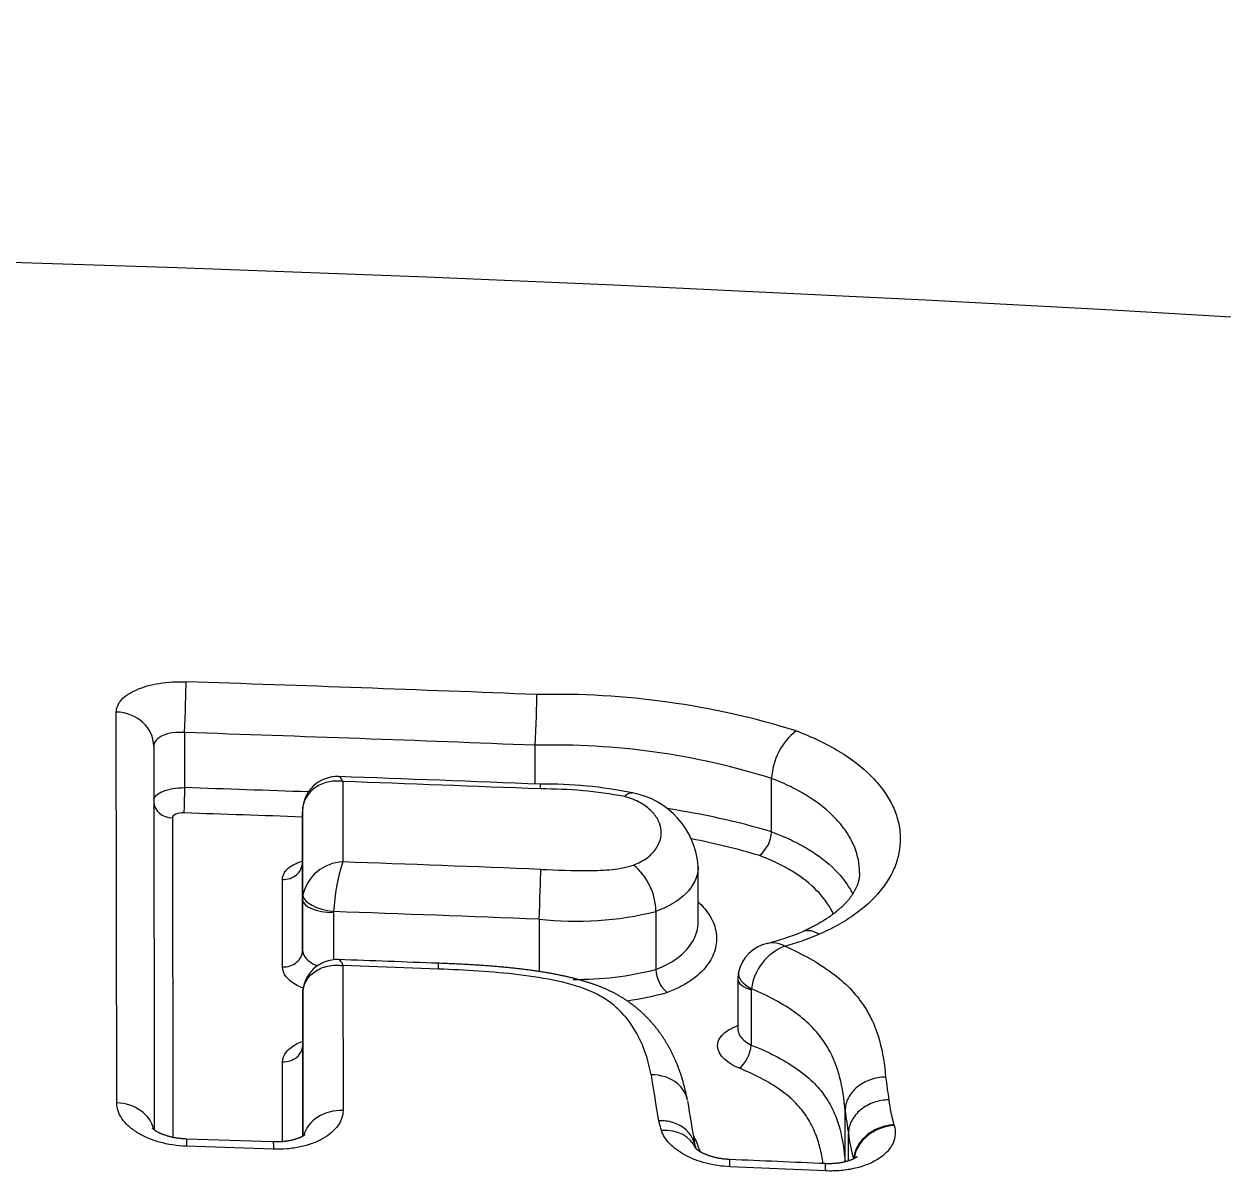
# Model space of a CAD drawing. Header units: millimetres. Extents: x 976 to 9349, y -714 to 2211.
# Drawn here: x 2938.3513 to 2938.661, y 1375.2469 to 1375.5431 of the extents above; entities that cross this region are included whole.
import ezdxf

# ---------------------------------------------------------------- set-up
doc = ezdxf.new("R2010")
doc.units = ezdxf.units.MM
doc.layers.add('Wbudowane', color=175, linetype='Continuous')

# ---------------------------------------------------------------- blocks, each defined once
blk = doc.blocks.new('Z$W@#21058')
for p, q in [((20.32797267830637, 143.2138596959157), (20.32787420147139, 143.3147829517504)), ((20.34551662771025, 143.3094897540016), (20.34551662771025, 143.2952571461117)), ((20.33752099384571, 143.3059490263979), (20.3376254401561, 143.2069429264309)), ((20.43604667761002, 143.296211598293), (20.43604667761002, 143.3061966305477)), ((20.49708814173619, 143.2976367643057), (20.49708814173619, 143.2976441176647)), ((20.49708814173619, 143.2838493875754), (20.49708814173619, 143.2976367643057)), ((20.38633993675751, 143.296843479274), (20.38636042704536, 143.2760715335394)), ((20.37594285284854, 143.2890428794426), (20.37594285284854, 143.2889970527131)), ((20.37596794922206, 143.2664128280956), (20.37594285284854, 143.2890428794426)), ((20.37594285284854, 143.2889970527133), (20.37594285284854, 143.2759414727195)), ((20.34233843141186, 143.2874236811608), (20.34242869759271, 143.2049661767794)), ((20.49708814173619, 143.2838493875754), (20.49708802057444, 143.2838455881454)), ((20.37594285284854, 143.2759414727195), (20.37596794922206, 143.2532825504341)), ((20.47810979630316, 143.2606193189724), (20.47810979630316, 143.2749014748026)), ((20.3707767506375, 143.2489610291486), (20.37075036954525, 143.2715585072924)), ((20.37596794922206, 143.2532825504341), (20.37596794922206, 143.2664128280956)), ((20.38398859307136, 143.2632654566544), (20.38397231297603, 143.2630337271935)), ((20.46722372353656, 143.2633170394267), (20.46722372353656, 143.2633137911748)), ((20.46722372353656, 143.2633137911748), (20.46722372353656, 143.2483181361933)), ((20.38397231297603, 143.2630337271935), (20.38397231297603, 143.2508007241008)), ((20.43704205675454, 143.2612878834575), (20.43704205675454, 143.2477796040612)), ((20.38638629230013, 143.2492995085317), (20.38642112696124, 143.2118994558859)), ((20.41103216019803, 143.2484045826186), (20.38638629230013, 143.2492995085317)), ((20.46722372353656, 143.2483161332032), (20.46722372353656, 143.2483181361933)), ((20.48837978966259, 143.2458216131356), (20.48837978966259, 143.2329052576204)), ((20.37599385804685, 143.2418714007961), (20.37599385452876, 143.2417285797105)), ((20.37599385452876, 143.2417285797105), (20.37599385452876, 143.2287005411636)), ((20.37602993063877, 143.2052675331181), (20.37599385804685, 143.2418714007961)), ((20.49187246197442, 143.2433512604314), (20.491846719482, 143.243035815789)), ((20.49184671948211, 143.243035815789), (20.49184671948211, 143.2287818105046)), ((20.37599385452876, 143.2287005411636), (20.37601689752722, 143.2052553365061)), ((20.37082442526849, 143.2038458388859), (20.37080364009302, 143.2244563158829)), ((20.51606369463707, 143.1986182253791), (20.51606369463707, 143.2118429086156)), ((20.52866648944041, 143.208198793156), (20.52872534789697, 143.2080008581513)), ((20.36838465853174, 143.203776493159), (20.3459644837726, 143.2045289351518)), ((20.51692505808177, 143.1988742181322), (20.51692505808177, 143.2059990002479)), ((20.36841718050124, 143.2019080122923), (20.34599573245487, 143.2026614902959)), ((20.51101100600516, 143.1962974082649), (20.48631307159599, 143.1973711827279))]:
    blk.add_line(p, q)
for centre, radius, start, end in [((20.08536064063617, 134.5706791972509), 9.232845054808097, 71.91995064755318, 91.3983255580021), ((19.93394678886625, 131.7121430589189), 11.72447500102673, 80.27926010929774, 90.36136939476135), ((19.87621004796171, 129.150774484362), 14.17959446173206, 87.7355161714365, 88.10184992992309), ((20.44128109270918, 143.1100198439003), 0.2093310352950308, 72.7403591457127, 91.31421746283998), ((20.51377340950307, 143.2968391157217), 0.01670467565027795, 128.4317457230822, 177.2378341579091), ((19.87626708555382, 129.1635118045085), 14.15375876862255, 87.73336709367867, 88.10008446821358), ((20.4408692095779, 143.1186596563855), 0.1875989698599788, 72.5618485733491, 91.47304204260634), ((20.38491562398906, 143.2891503880385), 0.008971020742096242, 87.29120214110314, 180.2343816267657), ((19.90541181387232, 129.7884340915198), 13.51819590362143, 87.7446007163155, 87.96544326586684), ((19.87612837159861, 129.122752447144), 14.18027555364279, 87.97384893031575, 88.10307778047424), ((19.87696231109544, 129.0296982255538), 14.27623547215023, 87.74998212880443, 87.9552463812211), ((20.43877582171041, 143.1848899720308), 0.1112775303300589, 78.40349275388559, 90.7050029465588), ((20.43787108825097, 143.1786269867864), 0.1163008413790708, 79.5052617896701, 90.2078763666512), ((20.45752705428941, 143.2735909228247), 0.02062255569225711, 3.652342533320949, 79.87113589087797), ((19.8760386586971, 129.1255922756936), 14.17090424162582, 87.97836799669894, 88.10219253751744), ((20.44079350685666, 143.0941539963433), 0.1978722501285367, 73.47104261771518, 81.50001911328421), ((20.44064623698625, 143.0990337212393), 0.1864639809994783, 73.3922543939033, 78.94470092907831), ((20.48860977449289, 143.2843293806243), 0.008492161162377814, 308.8865258274172, 356.7338873653915), ((20.3867221235198, 143.2651417533486), 0.01093576331840846, 91.89538316541062, 167.407919883597), ((20.4328882076037, 143.2608313648905), 0.04896015833434032, 161.8637978524669, 177.1503217181428), ((19.87632353068557, 128.925551666134), 14.3595807076823, 87.76041691260741, 87.96448724864047), ((20.4514210051039, 143.2630299076275), 0.01580532677712845, 1.040936738895686, 50.77297108758709), ((20.3836322771416, 143.2664114417312), 0.007664328044957577, 171.6395122092346, 179.9896360350124), ((19.87636375330965, 128.932293309663), 14.3399597508427, 87.75922027606937, 87.97134446414854), ((20.44655843053886, 143.3452169760978), 0.0844668808552615, 263.5310955600193, 284.1614799877975), ((20.47804466978459, 143.3241303865941), 0.07136217339980652, 284.5421347805535, 292.1997054051141), ((20.47885182307226, 143.3314472059594), 0.08008718142212025, 285.6793366526404, 292.3955905952756), ((20.49801165674961, 143.2455956634556), 0.009676624366955327, 102.1836780688992, 167.7416330189075), ((20.50559199641913, 143.2414630934529), 0.01384885554538131, 111.5922103020811, 172.16382874517), ((20.38487685394142, 143.241976514262), 0.008881065534201978, 87.3227050457666, 180.4316393961565), ((19.96712913061782, 131.3498586688656), 11.90832931155076, 87.86389409768469, 87.9876465886489), ((20.44696596442429, 143.3270524789898), 0.08130060855899815, 269.1826778289428, 284.4284654370293), ((20.47511209761592, 143.2484714098077), 0.007889902181969393, 181.1276779234911, 230.7934651409753), ((20.49777845617933, 143.245845622934), 0.00939762272801634, 168.9361994427437, 180.1464059784165), ((20.44717404439211, 143.3281807984779), 0.08883879719365205, 278.2144251173852, 284.9716475800255), ((21.66744732407182, 143.4108047427469), 1.216380956620053, 188.9716603221555, 189.53799745162), ((20.8458337171885, 143.2635389928064), 0.3221867435860029, 187.6760512668556, 188.7311093837569), ((21.60553559380173, 143.3938340235095), 1.1443194512673, 189.0224953002893, 189.5879451752855), ((20.56683424518303, 143.2191458085895), 0.03971103233202659, 186.5269313065533, 196.0021707890173), ((20.88219364062309, 143.2624736855694), 0.3696129843651595, 187.873309246603, 188.7889100546059), ((20.53085201816009, 143.2264340817521), 0.06527333159597856, 195.2652427470943, 197.5473806256594), ((20.5563233585147, 143.2106111224052), 0.03967172473882365, 186.6763836130329, 196.4196459421543), ((20.53207234231309, 143.2189512872706), 0.0570801708058282, 195.5774061027906, 197.2217101030313), ((19.98429936926897, 131.3813826309845), 11.82851703448233, 87.44803249139991, 87.56777183362726)]:
    blk.add_arc(centre, radius, start, end)
for centre, major_axis, ratio, start_param, end_param in [((20.34551117152932, 143.3137159359901), (-0.0003316076253825901, -0.009994500306809132), 0.01606273688768502, 1.134740483793644, 2.663730283410369), ((20.43604122142909, 143.310422812536), (0.0003955692232007757, 0.009992173186534892), 0.01904379345551207, 4.276445485982308, 5.806109341412894), ((20.32752099533428, 143.3059467205369), (-0.009999993196884577, -1.166457290757705e-05), 0.8841656890806366, 3.140534171761683, 4.676029671433525), ((20.34551935580072, 143.2931440551174), (-0.0001655426525214165, -0.00499725881161206), 0.01603839114392719, 4.276332298569566, 5.798525968417507), ((20.43701368675084, 143.2861659548507), (-0.0003929293260894474, -0.009992277345272083), 0.01892076582932741, 2.640681151383577, 3.141766572123118), ((20.34252099310152, 143.2918410390589), (0.004999996601662979, 5.829522597977722e-06), 0.8840516327409432, 3.196721646677632, 4.674837799282064), ((20.37094285359279, 143.275940319789), (0.004999996789895048, 5.665777702557054e-06), 0.8770024001834175, 4.672888869638832, 6.282156162693291), ((20.43703660057361, 143.2655140654458), (-0.0003910199299440864, -0.009992352246301905), 0.01883178131369421, 1.134844210370881, 2.617974227244197), ((20.38396794803128, 143.2664146727843), (0.007999999999998286, 0), 0.4226182617409305, 3.142138276062086, 4.712934598506235), ((20.38398422812656, 143.266646402245), (0.007921550598131294, -0.00111760284592366), 0.4191423042918431, 3.212536083349809, 4.772004466801954), ((20.37096794996631, 143.2532813975038), (-0.004999997074002508, -5.409245951160104e-06), 0.864695553926633, 1.53161165917294, 3.140608197796633), ((20.41062211945911, 143.2399200103839), (-0.0003714733044633823, -0.009993097997329503), 0.01792081381932638, 2.585633841268252, 3.141647295731379), ((20.49640903936773, 143.2461360378979), (0.0078555045455668, -0.001513620934878723), 0.5155110283597829, 3.141383748487921, 4.199187451268518), ((20.49637978966257, 143.2458216131356), (0.008000000000003837, 0), 0.4226182617415499, 3.141576706478752, 4.109974269046545), ((20.37099385527301, 143.2286993882331), (-0.004999997369083131, -5.129250835178638e-06), 0.8492182116835068, 1.531872931912806, 3.140656192561349), ((20.48901355061929, 143.227040687163), (0.001882181443723512, 0.00463221253969026), 0.4665181910696052, 3.77589984953917, 5.277976160651995), ((20.32762680699568, 143.2056463854349), (-0.00999999554586103, -9.438366521674493e-06), 0.8218120336977905, 3.313221272512084, 4.677019288164299), ((20.38603148752583, 143.2036885117839), (-0.009999995548527069, -9.435541936664293e-06), 0.8217063402327011, 4.67263984070941, 6.071389832901585), ((20.52822764052161, 143.1997815886048), (0.009549308146693247, 0.002968284676274636), 0.8050734133126796, 1.275002880752268, 2.80897759554475), ((20.46816434270426, 143.1985634155678), (-0.009503512661467733, -0.003111791621124293), 0.8007236848973732, 3.199222011160476, 4.409988218487978)]:
    blk.add_ellipse(centre, major_axis=major_axis, ratio=ratio, start_param=start_param, end_param=end_param)
for points, knots in [([(20.32787420147139, 143.3147829517504), (20.32787305817766, 143.3158966340352), (20.32834719269039, 143.3169852823769), (20.33013791581664, 143.3189474196081), (20.33147635437444, 143.3198388501896), (20.33396573401279, 143.3209164323005), (20.33489215519268, 143.3212396492356), (20.3368500440742, 143.3217826929206), (20.33788487118102, 143.322005569428), (20.34006739400564, 143.3223534063775), (20.34121251120285, 143.3224763720254), (20.34351688834886, 143.3226125071089), (20.34468820480282, 143.322627890823), (20.34587946148974, 143.3225884028827)], [0, 0, 0, 0, 0.2499999999999964, 0.2499999999999964, 0.4999999999999929, 0.4999999999999929, 0.6249999999999947, 0.6249999999999947, 0.7499999999999964, 0.7499999999999964, 0.8749999999999982, 0.8749999999999982, 1, 1, 1, 1]), ([(20.50339008540817, 143.3099247096832), (20.50546641228084, 143.3091475223519), (20.50743301495027, 143.3083141404045), (20.51115336189838, 143.3065370912357), (20.51290929423391, 143.3055906629033), (20.51775496515182, 143.302654379358), (20.52047236238758, 143.3005496303788), (20.52384862834879, 143.2971833139427), (20.52485769303348, 143.296021889523), (20.52660227322713, 143.2936831168124), (20.52808761500711, 143.2913161838901), (20.52908224161575, 143.2888937317255), (20.52983444205904, 143.2864429677056), (20.530089124455, 143.2851993945033), (20.53047601744089, 143.2814774166488), (20.53024114938921, 143.2790189358338), (20.52914783139965, 143.2753652494837), (20.52865503198876, 143.2741468180409), (20.52742022723248, 143.2717557849794), (20.52668168209402, 143.2705867486745), (20.52409881847245, 143.267161265022), (20.52189307011923, 143.2649849140048), (20.51774931207586, 143.2619145375968), (20.51623519501447, 143.2609312853335), (20.5129818716054, 143.2590830046729), (20.51123604244316, 143.2582129107366), (20.50936497700042, 143.2574005715626)], [0, 0, 0, 0, 0.06250000000000339, 0.06250000000000339, 0.1250000000000068, 0.1250000000000068, 0.250000000000009, 0.250000000000009, 0.3125000000000089, 0.3125000000000089, 0.3750000000000087, 0.4375000000000085, 0.4375000000000085, 0.5000000000000083, 0.5000000000000083, 0.6250000000000081, 0.6250000000000081, 0.6875000000000062, 0.6875000000000062, 0.7500000000000044, 0.7500000000000044, 0.875, 0.875, 0.9375, 0.9375, 1, 1, 1, 1]), ([(20.34551662771025, 143.3094897540016), (20.34446186247857, 143.3095687991711), (20.34342515248107, 143.3095406973482), (20.34148680199974, 143.3092749567234), (20.34059817823953, 143.3090365555606), (20.33838332169762, 143.3080613299021), (20.33751984610552, 143.307051657998), (20.33752099384571, 143.3059490263979)], [0, 0, 0, 0, 0.2499999999999927, 0.2499999999999927, 0.4999999999999853, 0.4999999999999853, 1, 1, 1, 1]), ([(20.38633993675751, 143.296843479274), (20.38607611110649, 143.2974924654261), (20.38580680742518, 143.297901026194), (20.3854724662778, 143.2980876106433), (20.38540511145607, 143.2981082206566), (20.3853389942002, 143.2981111144056)], [0, 0, 0, 0, 0.7951152464300485, 0.7951152464300485, 0.9999999999999999, 0.9999999999999999, 0.9999999999999999, 0.9999999999999999]), ([(20.51981274705361, 143.2733050459522), (20.51981256586788, 143.2738713120257), (20.51978346510464, 143.2744389659272), (20.51950668165932, 143.2771553718617), (20.5188727421143, 143.2792926032635), (20.51731310346008, 143.2824082428663), (20.51669054322088, 143.2834355110235), (20.51522777105595, 143.2854675250226), (20.51438131066936, 143.2864781044643), (20.51154192491504, 143.2894150681716), (20.50925368889392, 143.2912562246468), (20.50516073052705, 143.293831251071), (20.50367527816957, 143.294662665495), (20.50052146348565, 143.296225970756), (20.49885244143957, 143.2969596747268), (20.49708814173619, 143.2976441176647)], [0, 0, 0, 0, 0.06213625620031793, 0.06213625620031793, 0.2966021921502263, 0.2966021921502263, 0.4138351601251857, 0.4138351601251857, 0.5310681281001449, 0.5310681281001449, 0.7655340640500687, 0.7655340640500687, 0.8827670320250344, 0.8827670320250344, 1, 1, 1, 1]), ([(20.33753633814126, 143.2920556806607), (20.33765837214202, 143.2929067591915), (20.33850251939191, 143.2937171503768), (20.34060050178442, 143.2946130139835), (20.34148738620883, 143.2948629467041), (20.34342365252206, 143.2951915516476), (20.34446026059328, 143.2952701166009), (20.34551662771025, 143.2952571461117)], [0, 0, 0, 0, 0.4797950813432445, 0.4797950813432445, 0.7398975406716223, 0.7398975406716223, 1, 1, 1, 1]), ([(20.38633993675751, 143.296843479274), (20.38501125271472, 143.2970180662385), (20.38369666865407, 143.2969610831487), (20.38118476790771, 143.2963759335712), (20.38005221924772, 143.2958653201356), (20.3780850429078, 143.2944144420164), (20.37730012214234, 143.2935013170356), (20.3762257794786, 143.2914138355961), (20.37594289500419, 143.2902483374921), (20.37594285284854, 143.2890428794426)], [0, 0, 0, 0, 0.25, 0.25, 0.5, 0.5, 0.75, 0.75, 1, 1, 1, 1]), ([(20.4590547314001, 143.29298230572), (20.45961864477175, 143.2935449671349), (20.46017633380734, 143.29387096403), (20.46083456340341, 143.2939471527029), (20.46099344224734, 143.2939365511907), (20.46114490921201, 143.2938970414079)], [0, 0, 0, 0, 0.7498171551619176, 0.7498171551619176, 1, 1, 1, 1]), ([(20.46141621168653, 143.2752734446942), (20.46275636297452, 143.2757772224097), (20.46388464483169, 143.2763864759352), (20.46577790703969, 143.2777592542161), (20.46651136607386, 143.2784969499421), (20.46765068361219, 143.2800496129742), (20.46805503853597, 143.2808730469703), (20.46853441827648, 143.2825277315626), (20.46861614399734, 143.2833644820555), (20.46846678489811, 143.2850565329413), (20.46823283528903, 143.2859085614189), (20.46743229764644, 143.2875695426262), (20.46685544546523, 143.2883965420206), (20.46533149893355, 143.2899491722303), (20.46439187183023, 143.2906773377533), (20.46201286177723, 143.2920009251368), (20.46063187293589, 143.2925565332478), (20.4590547314001, 143.29298230572)], [0, 0, 0, 0, 0.125, 0.125, 0.25, 0.25, 0.375, 0.375, 0.5, 0.5, 0.625, 0.625, 0.75, 0.75, 0.875, 0.875, 1, 1, 1, 1]), ([(20.34533553657332, 143.2887235490296), (20.34454453933097, 143.2887497638026), (20.34377026382788, 143.2886244247327), (20.34266373286528, 143.2881454524238), (20.34233797287936, 143.2877936520777), (20.34233843141186, 143.2874236811608)], [0, 0, 0, 0, 0.5, 0.5, 1, 1, 1, 1]), ([(20.49708814173619, 143.2838455520425), (20.49885543614596, 143.2831961368809), (20.50052452220524, 143.2824983607613), (20.50367442984833, 143.2810089225788), (20.50516405857837, 143.2802116084026), (20.50928084733391, 143.2777250375905), (20.51155763571739, 143.2759515324474), (20.51530951211799, 143.2721985601929), (20.51679098963359, 143.2701938721268), (20.51789775393831, 143.2680470929758), (20.51796074438408, 143.2679216941813), (20.51802213321974, 143.2677961924119)], [0, 0, 0, 0, 0.1632929193515215, 0.1632929193515215, 0.326585838703043, 0.326585838703043, 0.653171677406096, 0.653171677406096, 0.9797575161091492, 0.9797575161091492, 1, 1, 1, 1]), ([(20.37075036954525, 143.2715585072924), (20.37074937960716, 143.2723826571196), (20.37109300608802, 143.2731880673521), (20.37238938057862, 143.2746378109875), (20.37335781983313, 143.275295369546), (20.37498559545338, 143.2760132049236), (20.37545015603706, 143.2761886380849), (20.37593851631033, 143.2763460973142)], [0, 0, 0, 0, 0.4241064982414542, 0.4241064982414542, 0.8482129964829085, 0.8482129964829085, 1, 1, 1, 1]), ([(20.37594176097656, 143.2759199635368), (20.3759408527086, 143.2758681709156), (20.37593790808546, 143.2757639702202), (20.37591507909019, 143.2755970388887), (20.37588056506917, 143.2754428903588), (20.37584081757791, 143.275314139888), (20.37580258617766, 143.2752160983484), (20.37576824903891, 143.2751415008681), (20.37573942747781, 143.2750860473179), (20.37570980611946, 143.2750357346124), (20.37568371963272, 143.2749969516392), (20.3756667281317, 143.2749746129439), (20.37566257702088, 143.2749698463281), (20.37566257676127, 143.2749698462246)], [0, 0, 0, 0, 0.09777666435589297, 0.2244394447794835, 0.3337616983449528, 0.4361591421673699, 0.5323840097472509, 0.6013053091337793, 0.668023256175961, 0.7560555189294629, 0.8379198648947132, 0.9231869735490034, 1, 1, 1, 1]), ([(20.51304836482257, 143.2626421622031), (20.51296081376654, 143.2628311450369), (20.51286941701017, 143.263019889308), (20.51183279353, 143.2650712750694), (20.51049417460808, 143.266921935626), (20.50709768844405, 143.2703927650966), (20.50503494081693, 143.2720354787039), (20.50129691131178, 143.2743420039262), (20.49994172927018, 143.275082928157), (20.49707380362264, 143.2764670262443), (20.49555287352285, 143.2771156061256), (20.4939409836133, 143.2777191604673)], [0, 0, 0, 0, 0.03262970704185995, 0.03262970704185995, 0.355086471361235, 0.355086471361235, 0.6775432356806097, 0.6775432356806097, 0.8387716178403047, 0.8387716178403047, 0.9999999999999999, 0.9999999999999999, 0.9999999999999999, 0.9999999999999999]), ([(20.43746932002279, 143.2741639162282), (20.44159188724728, 143.274002678987), (20.44571584287928, 143.2738102962826), (20.4518842745241, 143.2738668161062), (20.45392060264271, 143.2739433584779), (20.45789761567625, 143.2743616863988), (20.45977021568251, 143.2747002553895), (20.46141621168653, 143.2752734446942)], [0, 0, 0, 0, 0.4999999999999996, 0.4999999999999996, 0.7499999999999998, 0.7499999999999998, 1, 1, 1, 1]), ([(20.47811048356175, 143.2749044524051), (20.47811131264302, 143.2740803729691), (20.47799120817706, 143.2732624499902), (20.47739876858873, 143.2712630889066), (20.47677701207482, 143.2700825754403), (20.47501093510135, 143.2678706753768), (20.47386294852731, 143.2668225109853), (20.4709440870306, 143.2648865685553), (20.46922888951502, 143.2640353632721), (20.46722372353656, 143.2633137911748)], [0, 0, 0, 0, 0.1853557751764534, 0.1853557751764534, 0.4569038501176355, 0.4569038501176355, 0.7284519250588177, 0.7284519250588177, 1, 1, 1, 1]), ([(20.51981190316695, 143.2733049069316), (20.51981196819548, 143.2733017547239), (20.51981457437205, 143.2731795980501), (20.51980481068153, 143.2729111805781), (20.51978001888415, 143.2725326195173), (20.51973534698305, 143.2721469694775), (20.51967386842091, 143.2717660024643), (20.51959637835421, 143.271391747109), (20.51950467567036, 143.2710262556609), (20.51939932789151, 143.2706672439622), (20.5192857504112, 143.2703273086274), (20.5191618019025, 143.2699950124377), (20.51902469696796, 143.2696609975221), (20.51886809052877, 143.269312920004), (20.51870232978331, 143.2689748117054), (20.51852712231988, 143.2686436688634), (20.51834077515139, 143.2683143208881), (20.51813517966406, 143.2679744504596), (20.51791259967337, 143.2676294443768), (20.51768686029601, 143.2673000320372), (20.51745673689248, 143.2669817654391), (20.51721137353445, 143.2666584582432), (20.51694114860516, 143.2663199909966), (20.51664688815521, 143.2659700276233), (20.51634108965214, 143.2656239768041), (20.51602347166227, 143.2652813056741), (20.51569373030787, 143.2649415594719), (20.51535153668493, 143.264604331627), (20.51499658818568, 143.2642693051337), (20.51462851187466, 143.2639361615209), (20.51424720481117, 143.2636048449474), (20.51385174658606, 143.2632746912257), (20.51345634760264, 143.2629571831853), (20.51305216745612, 143.2626446118172), (20.51263567198112, 143.2623338890121), (20.51219167842703, 143.2620146559495), (20.51172616613212, 143.2616921817955), (20.51126181109049, 143.2613824040457), (20.51079834480663, 143.2610841214967), (20.51032388430809, 143.260788913444), (20.50981918779553, 143.2604858573341), (20.50928855888321, 143.260178751209), (20.50874561241704, 143.2598758424933), (20.50819065463708, 143.259577349249), (20.50762248850049, 143.2592826994933), (20.50707477340944, 143.2590089490088), (20.5065293977068, 143.2587459917115), (20.50598919335943, 143.2584939669437), (20.50544870536606, 143.2582494278165), (20.50512276646538, 143.2581076364661), (20.50495260532216, 143.2580337552522)], [0, 0, 0, 0, 0.000687090163724525, 0.03086482356448225, 0.06170676901856089, 0.09269893630450773, 0.123035253171911, 0.1522599146010854, 0.1802244547088662, 0.2069897926434067, 0.2326895663571846, 0.2554816394934761, 0.2795571455056215, 0.303899322690999, 0.3284321581161307, 0.349533667678449, 0.3713939001767404, 0.3942611456870859, 0.4165769841540502, 0.438407396792563, 0.4573152158828989, 0.4767275912586134, 0.4985341348350257, 0.5198974415532212, 0.5408538807801992, 0.5614540096417976, 0.5817435495021731, 0.6017638109234054, 0.6215522201620309, 0.6411428025357442, 0.6605666139731075, 0.6798521205355466, 0.6990023416472745, 0.7164199834242457, 0.7348499967757223, 0.7536028452708563, 0.7726206742755327, 0.7918333885071926, 0.8086441659683052, 0.8260402452224235, 0.8448052779557704, 0.86346477219466, 0.8820331696008438, 0.9005260083568427, 0.9189582256810425, 0.937254415158872, 0.9529756469868631, 0.9696316844259404, 0.986616986953925, 1, 1, 1, 1]), ([(20.47811611470968, 143.2657762583706), (20.47940630744677, 143.2646033800893), (20.48041276061082, 143.2633803432025), (20.48202317745438, 143.2606977427038), (20.48255475331149, 143.2592255533784), (20.48298015781722, 143.2562792420263), (20.48287738039545, 143.2548312978247), (20.48227148035414, 143.2526953804761), (20.4819931672144, 143.2519895119178), (20.48127444463523, 143.2505909687482), (20.480830045772, 143.2498935064109), (20.47925835688318, 143.2478654196243), (20.47790449717769, 143.2465995507475), (20.47534994676897, 143.2448520651242), (20.4744076115777, 143.2442950932605), (20.47238192228423, 143.2432667682092), (20.4712934375317, 143.2427914643933), (20.47012475091617, 143.2423577423865)], [0, 0, 0, 0, 0.1508175759520639, 0.1508175759520639, 0.3206540607616484, 0.3206540607616484, 0.4904905455712328, 0.4904905455712328, 0.57540878797603, 0.57540878797603, 0.6603270303808271, 0.6603270303808271, 0.8301635151904121, 0.8301635151904121, 0.9150817575952062, 0.9150817575952062, 1, 1, 1, 1]), ([(20.46722372353656, 143.2483181361933), (20.46923077951772, 143.2490784833865), (20.47097120330153, 143.2500012887115), (20.47386867613011, 143.2520539047377), (20.47501666550312, 143.2531685092424), (20.47679539288822, 143.2555439864586), (20.47740305742559, 143.2567815029167), (20.47799027581897, 143.258882142632), (20.47811099924303, 143.2597456261349), (20.47811047472089, 143.2606192294461)], [0, 0, 0, 0, 0.2713680025724698, 0.2713680025724698, 0.5427360051449396, 0.5427360051449396, 0.8141040077174094, 0.8141040077174094, 1, 1, 1, 1]), ([(20.50936497700042, 143.2574005715626), (20.50843059112071, 143.2579728402479), (20.50747049120594, 143.2582934676875), (20.50603012049436, 143.258348525874), (20.50549665014262, 143.2582552425308), (20.50500960604086, 143.2580542892085)], [0, 0, 0, 0, 0.6116595075810072, 0.6116595075810072, 0.9999999999999999, 0.9999999999999999, 0.9999999999999999, 0.9999999999999999]), ([(20.50049564332738, 143.2543401266937), (20.49953958469087, 143.25482446507), (20.49858362843548, 143.2551146150538), (20.4970727766875, 143.2552408899689), (20.49650107746572, 143.255196422695), (20.49596877759723, 143.2550551759691)], [0, 0, 0, 0, 0.5996197532429187, 0.5996197532429187, 1, 1, 1, 1]), ([(20.50049564332738, 143.2543401266937), (20.50508681841222, 143.2523194363812), (20.50915576225606, 143.25004286938), (20.51436181945053, 143.2461753610521), (20.51591395743003, 143.2448302966993), (20.51861405190823, 143.2420522934999), (20.51977159521755, 143.2406159360219), (20.52175987432224, 143.2376588274371), (20.52259179998708, 143.2361319707632), (20.52395902203853, 143.233068110218), (20.52558355428425, 143.2284351574319), (20.52625974032492, 143.2236994944722), (20.52653405123215, 143.2205038785078)], [0, 0, 0, 0, 0.2499999999999965, 0.2499999999999965, 0.3749999999999995, 0.3749999999999995, 0.5000000000000026, 0.5000000000000026, 0.625000000000002, 0.625000000000002, 0.7500000000000014, 1, 1, 1, 1]), ([(20.37596794922206, 143.2532825504341), (20.37596852509114, 143.2526963458347), (20.37617616599391, 143.2521084779253), (20.37697505078785, 143.2509823628643), (20.37756504429922, 143.2504519778452), (20.37874648696436, 143.24971634589), (20.3792485646286, 143.2494657268671), (20.37979095375727, 143.249248056449)], [0, 0, 0, 0, 0.3835155531871915, 0.3835155531871915, 0.767031106374383, 0.767031106374383, 1, 1, 1, 1]), ([(20.38528928621884, 143.2508469588174), (20.38538812202546, 143.2508432060376), (20.38548998550175, 143.2507972241904), (20.38585797314192, 143.2504883708518), (20.38612483409054, 143.2500110714388), (20.38638629230013, 143.2492995085317)], [0, 0, 0, 0, 0.2841584061334546, 0.2841584061334546, 1, 1, 1, 1]), ([(20.37612961759419, 143.2434616378248), (20.37557995547365, 143.2436841119097), (20.37506159289876, 143.2439268886117), (20.37398432634802, 143.2445118736591), (20.37343610488352, 143.2448700794073), (20.37249428492123, 143.2456178542745), (20.37209531501571, 143.2460092170479), (20.37111668115028, 143.2472359826606), (20.37077773022463, 143.2480969115722), (20.3707767506375, 143.2489610291486)], [0, 0, 0, 0, 0.166502709630004, 0.166502709630004, 0.3748770322224955, 0.3748770322224955, 0.5832513548149869, 0.5832513548149869, 1, 1, 1, 1]), ([(20.37599385804685, 143.2418714007961), (20.3759939407559, 143.2430394400651), (20.37627672770458, 143.2441655612311), (20.37735063221714, 143.2461747787449), (20.37813517357768, 143.2470496339147), (20.38010144150149, 143.248430647546), (20.38123329151375, 143.2489110450051), (20.38374405887481, 143.2494464515653), (20.38505809026304, 143.2494851892782), (20.38638629230013, 143.2492995085317)], [0, 0, 0, 0, 0.25, 0.25, 0.5, 0.5, 0.75, 0.75, 1, 1, 1, 1]), ([(20.47534536498569, 143.2145393763183), (20.47530943148507, 143.2147379390169), (20.47522596723348, 143.2151968957548), (20.47505839664052, 143.2160154680278), (20.4748559142248, 143.2169288665261), (20.47463726664625, 143.2178335577084), (20.47440506213621, 143.2187211177088), (20.47415856388591, 143.2195950013413), (20.47389791626091, 143.2204554069715), (20.4736319636898, 143.2212755323974), (20.47335649658248, 143.2220744806416), (20.47307145183652, 143.2228542286755), (20.47276670181947, 143.2236399470698), (20.47244976941795, 143.2244114776765), (20.47212063698197, 143.225169234451), (20.47177920038644, 143.2259138105612), (20.47142537348299, 143.2266457015517), (20.47105906782804, 143.2273653569553), (20.47068023764712, 143.228073115813), (20.47028870541311, 143.2287694814922), (20.46988776541548, 143.2294491178277), (20.46947940437042, 143.2301096523352), (20.46906450314424, 143.2307506510881), (20.46864045217478, 143.2313768711113), (20.46820404208404, 143.2319930629276), (20.46775499263128, 143.232599464731), (20.46730928402786, 143.2331752932882), (20.46685882708874, 143.2337335617174), (20.46640086333417, 143.2342783985662), (20.46591938068724, 143.2348272912509), (20.46542527786312, 143.2353668917792), (20.46492303898344, 143.2358924167579), (20.46441279686672, 143.2364040242458), (20.46389481627983, 143.2369017483672), (20.46336922648561, 143.2373856844918), (20.4628365475964, 143.2378557484305), (20.46229805042583, 143.2383112602038), (20.46175285099355, 143.2387530820879), (20.46120174675593, 143.239180885992), (20.46064074499515, 143.2395977728586), (20.46006968356392, 143.2400037533678), (20.45948866415551, 143.2403987074345), (20.45889693512407, 143.2407829919596), (20.45835445069707, 143.2411195754696), (20.45786409894333, 143.2414115681406), (20.45736901470093, 143.2416960626056), (20.45680565430166, 143.2420064590992), (20.45616362195824, 143.242342873174), (20.4555102668628, 143.2426684460822), (20.45484596052171, 143.2429831751544), (20.45417143923055, 143.2432869147203), (20.45348738107623, 143.2435795465408), (20.4527951426083, 143.243860774212), (20.45209103479658, 143.2441320438083), (20.45136331050526, 143.2443984292991), (20.45060530082571, 143.2446620583069), (20.44981734418354, 143.2449220567075), (20.44901099550958, 143.2451745323626), (20.44818609048576, 143.2454196099454), (20.44734256859397, 143.2456573796474), (20.44648066624177, 143.2458878447433), (20.44559562759275, 143.2461122511361), (20.44469010393658, 143.2463300211568), (20.44376232488639, 143.246541427636), (20.44281535094728, 143.2467457878097), (20.44184360260346, 143.2469442522099), (20.44084441983182, 143.2471372624886), (20.43981418038993, 143.2473253810197), (20.43875438052152, 143.2475082887984), (20.43766696729085, 143.2476854009321), (20.43655516348849, 143.2478560343391), (20.43541722620222, 143.2480203497889), (20.43425112727948, 143.2481785194002), (20.43305448203853, 143.2483307369114), (20.43182445238136, 143.2484772225587), (20.43055760560458, 143.2486182342916), (20.4292497085541, 143.2487540783986), (20.42789438500546, 143.2488852442032), (20.4264921344199, 143.249011489047), (20.42504466609444, 143.2491321451009), (20.42355533621514, 143.249246723286), (20.42201972927347, 143.2493553708646), (20.4204312527491, 143.2494583663758), (20.4187808776453, 143.2495560878608), (20.41705895091081, 143.2496488785011), (20.41524190141911, 143.2497378232579), (20.413331549426, 143.2498222861477), (20.41185501530168, 143.2498828580799), (20.41110845154788, 143.2499093822646), (20.4109935820486, 143.2499134570789)], [0, 0, 0, 0, 0.009097151353328298, 0.02478103628919547, 0.04014271913817384, 0.05521187792245113, 0.07001511619247704, 0.08457629914875721, 0.09891697882455017, 0.1130541535277039, 0.1256285954746885, 0.1389814809578705, 0.1520866879644755, 0.1649558080519481, 0.1776077713570377, 0.1900598339324684, 0.2023277311525979, 0.214425870836232, 0.2263674956548168, 0.2381648197263634, 0.2498303076283495, 0.2611139307197483, 0.2720266688026941, 0.2828174781228035, 0.2935015410754783, 0.3040916641395801, 0.3145998983601011, 0.3239395128113743, 0.3338408156616725, 0.3438448597133374, 0.3536959553466139, 0.3633983348746435, 0.3729583024350462, 0.3823819507797802, 0.391675155464889, 0.4008204843350266, 0.4099128462909834, 0.4187411868398935, 0.4275038574482571, 0.436209599660048, 0.4448657473609611, 0.4534792883895026, 0.46205688259867, 0.470604881907341, 0.4766709996280501, 0.4824558168728196, 0.4909738666705827, 0.4994996726559413, 0.508041923432381, 0.5165945868277618, 0.5251517927964271, 0.5337078385782046, 0.5422587285213707, 0.5507801770048923, 0.5594312193483139, 0.5686298406443581, 0.5779511784454945, 0.5874035773933779, 0.5969899565943211, 0.606713449413353, 0.6165770612830709, 0.6265728128041189, 0.6368794747962071, 0.6472423172280324, 0.6577979053436158, 0.6685715769770434, 0.679595184506003, 0.6909066726990761, 0.7025624181560449, 0.714424656153141, 0.726511597398592, 0.7388442271794824, 0.7514463907203187, 0.7643455458575873, 0.7775737830573684, 0.7911692517842108, 0.8051782079253471, 0.8196580455300585, 0.8347155808440152, 0.8501748870310047, 0.8660534052331998, 0.8824074167794779, 0.8993088486590792, 0.9168485780749498, 0.9351448239096023, 0.9543508977045281, 0.9747546829140638, 0.9966659832385218, 1, 1, 1, 1]), ([(20.46594806410621, 143.2211151016747), (20.4655919564629, 143.2230567901622), (20.46510679347926, 143.2249806548377), (20.4637858750981, 143.22878967578), (20.46295198374645, 143.2306712473978), (20.46079291884172, 143.234326858287), (20.45946742805535, 143.2361166402713), (20.45685160419686, 143.2386615057276), (20.45588500808918, 143.2394740062757), (20.45369455232236, 143.2410044305243), (20.45245283077986, 143.241727855316), (20.44838894177093, 143.2436118212113), (20.44519712150276, 143.244546953754), (20.43863583556072, 143.2459981011968), (20.4352141846885, 143.2465273228024), (20.42491863276723, 143.2477669647037), (20.41798472173087, 143.2481461780094), (20.41103216019803, 143.2484045826186)], [0, 0, 0, 0, 0.1250000000000029, 0.1250000000000029, 0.2500000000000058, 0.2500000000000058, 0.3750000000000087, 0.3750000000000087, 0.4375000000000093, 0.4375000000000093, 0.50000000000001, 0.50000000000001, 0.6250000000000085, 0.6250000000000085, 0.7500000000000071, 0.7500000000000071, 1, 1, 1, 1]), ([(20.51606485624842, 143.2118429492159), (20.51581691854818, 143.214758682009), (20.51542348186496, 143.2176783414586), (20.51427272141632, 143.2220241741045), (20.51379532040801, 143.2234673349487), (20.51257702554329, 143.2263420534618), (20.51182986422964, 143.2277820377515), (20.51001708883882, 143.2305807113592), (20.50895115222579, 143.2319442105149), (20.50642382091081, 143.2345826065596), (20.5049443631641, 143.235860561294), (20.50003568060384, 143.2394577921411), (20.49619578796586, 143.2415341963056), (20.49187246197442, 143.2433512604314)], [0, 0, 0, 0, 0.2500000000000044, 0.2500000000000044, 0.3750000000000043, 0.3750000000000043, 0.5000000000000042, 0.5000000000000042, 0.6250000000000041, 0.6250000000000041, 0.750000000000004, 0.750000000000004, 1, 1, 1, 1]), ([(20.48877814423452, 143.2227891585949), (20.48786923969402, 143.2231574854954), (20.4870584528486, 143.2235739644645), (20.48562628869308, 143.2244992307853), (20.48500805288074, 143.2250101683503), (20.48403487787596, 143.2260697681625), (20.4836660494185, 143.2266331840954), (20.48320692817623, 143.2277675214916), (20.48311230479283, 143.2283368710721), (20.48320147305395, 143.2294799711096), (20.48338419333345, 143.2300319692911), (20.48401658934722, 143.231090675348), (20.48447206304155, 143.2315985056327), (20.4856079047612, 143.2325136835566), (20.48630420838805, 143.2329340675933), (20.4874968196375, 143.2334786446497), (20.48792496747228, 143.2336480320989), (20.48837649303749, 143.2338015897963)], [0, 0, 0, 0, 0.1330759409523525, 0.1330759409523525, 0.266151881904705, 0.266151881904705, 0.3992278228570574, 0.3992278228570574, 0.5323037638094099, 0.5323037638094099, 0.6653797047617624, 0.6653797047617624, 0.7984556457141149, 0.7984556457141149, 0.9315315866664673, 0.9315315866664673, 1, 1, 1, 1]), ([(20.37080364009302, 143.2244563158829), (20.37080267751946, 143.2253631655242), (20.37114420853192, 143.2262509118859), (20.37243628101362, 143.2278528272411), (20.3734026763093, 143.228581555039), (20.37503143281998, 143.2293807461131), (20.37549840132544, 143.2295770519781), (20.375989709473, 143.229753473875)], [0, 0, 0, 0, 0.4237708709913586, 0.4237708709913586, 0.8475417419827173, 0.8475417419827173, 0.9999999999999999, 0.9999999999999999, 0.9999999999999999, 0.9999999999999999]), ([(20.49184671948211, 143.2287818105046), (20.4961715357162, 143.2270671326435), (20.50002238938077, 143.2251049753006), (20.50495439228041, 143.221717187108), (20.50642561334678, 143.2205302831028), (20.50895438919923, 143.2180693963828), (20.510022269285, 143.2167866085993), (20.51183865055947, 143.2141300262524), (20.51258519488334, 143.2127552523903), (20.51380105168118, 143.2099970090624), (20.51427729980691, 143.2086039805592), (20.51542515669439, 143.2043880879039), (20.51581746621639, 143.2015287492843), (20.51606485624842, 143.1986182659793)], [0, 0, 0, 0, 0.2500000000000107, 0.2500000000000107, 0.3750000000000115, 0.3750000000000115, 0.5000000000000124, 0.5000000000000124, 0.6250000000000094, 0.6250000000000094, 0.7500000000000064, 0.7500000000000064, 1, 1, 1, 1]), ([(20.47534241903179, 143.2145379798656), (20.47503406685263, 143.2161789102311), (20.47412509746204, 143.2177087334005), (20.47099375843555, 143.2203182186267), (20.46850149503217, 143.2211458710547), (20.46594806410621, 143.2211151016747)], [0, 0, 0, 0, 0.4401771785709082, 0.4401771785709082, 1, 1, 1, 1]), ([(20.51039407524763, 143.1981950751501), (20.51019019712987, 143.1995719569957), (20.5099275729122, 143.2009405154752), (20.50924037703396, 143.2036176868405), (20.50882049016514, 143.2049268855392), (20.50774779559879, 143.2075256237752), (20.50708983228594, 143.2088236973975), (20.50547043871626, 143.2113528416287), (20.50451430141993, 143.2125781432101), (20.50222999691283, 143.2149336544446), (20.50089109606108, 143.2160659795954), (20.4963533995799, 143.2193029417822), (20.49278711250679, 143.2211645535979), (20.48877814423452, 143.2227891585949)], [0, 0, 0, 0, 0.1466847373122948, 0.1466847373122948, 0.2889039477602444, 0.2889039477602444, 0.4311231582081939, 0.4311231582081939, 0.5733423686561434, 0.5733423686561434, 0.715561579104093, 0.715561579104093, 1, 1, 1, 1]), ([(20.52653405123215, 143.2205038785078), (20.52519573586414, 143.2205027916675), (20.52384758386654, 143.2202744669651), (20.52133821839362, 143.2193994952117), (20.52017809099294, 143.2187532268563), (20.51823017474686, 143.217145195342), (20.51744322897622, 143.2161841281531), (20.5163676505648, 143.2140996796777), (20.51607948344372, 143.2129772005583), (20.51606485624842, 143.2118429492159)], [0, 0, 0, 0, 0.25, 0.25, 0.5, 0.5, 0.75, 0.75, 1, 1, 1, 1]), ([(20.34599573245487, 143.2026614902959), (20.34358392598091, 143.2027406714149), (20.34119477790102, 143.2031120642043), (20.33792748723369, 143.2040352991505), (20.33687162182389, 143.2044095873055), (20.33491096369488, 143.2052614973893), (20.33400903260116, 143.2057356424887), (20.33235787835736, 143.2067770637855), (20.33160511919516, 143.2073497068143), (20.33031576338476, 143.2085418131771), (20.32977029408977, 143.2091655182326), (20.32887931265816, 143.2104680646289), (20.32853932475655, 143.2111428873563), (20.3280887478399, 143.212491889557), (20.32797330643109, 143.2131725836739), (20.32797267830637, 143.2138596959157)], [0, 0, 0, 0, 0.2500000000000089, 0.2500000000000089, 0.3750000000000074, 0.3750000000000074, 0.500000000000006, 0.500000000000006, 0.6250000000000046, 0.6250000000000046, 0.750000000000003, 0.750000000000003, 0.8750000000000016, 0.8750000000000016, 1, 1, 1, 1]), ([(20.52738059848207, 143.2146318468187), (20.5260437308076, 143.2146228931504), (20.52469831289835, 143.2143886049234), (20.52219349356614, 143.21350619855), (20.52103517066473, 143.2128584603488), (20.5190891787534, 143.211251957571), (20.51830234764583, 143.2102938847204), (20.51722497125797, 143.2082190293802), (20.51693488987297, 143.2071031402791), (20.51692066143005, 143.2059988337955)], [0, 0, 0, 0, 0.25, 0.25, 0.5, 0.5, 0.75, 0.75, 1, 1, 1, 1]), ([(20.38642112696124, 143.2118994558859), (20.38642236792845, 143.2105310188604), (20.38595827723424, 143.2091790840341), (20.38419218162699, 143.2067094041379), (20.38286809201264, 143.2055698553106), (20.38039047413758, 143.2041732470384), (20.37946698479351, 143.2037506107463), (20.37750447227495, 143.203032641421), (20.37646619391126, 143.202735064008), (20.37427425366167, 143.2022648715583), (20.37311989858949, 143.2020943837058), (20.37079790374105, 143.2018969364551), (20.36961759751415, 143.2018667413483), (20.36841718050124, 143.2019080122923)], [0, 0, 0, 0, 0.2500000000000069, 0.2500000000000069, 0.5000000000000138, 0.5000000000000138, 0.6250000000000103, 0.6250000000000103, 0.7500000000000069, 0.7500000000000069, 0.8750000000000034, 0.8750000000000034, 1, 1, 1, 1]), ([(20.47709218676289, 143.2036238847995), (20.47698745278672, 143.2039859009735), (20.47685138258794, 143.2043396466622), (20.47622400883233, 143.205632185091), (20.47553191729185, 143.2064862500649), (20.47379012535032, 143.2078851405897), (20.47273093928652, 143.2084341087243), (20.47042591127638, 143.2091361827811), (20.46914958191809, 143.2092961984981), (20.46788170503453, 143.2092484050847)], [0, 0, 0, 0, 0.1076412626446321, 0.1076412626446321, 0.4050941750964214, 0.4050941750964214, 0.7025470875482107, 0.7025470875482107, 1, 1, 1, 1]), ([(20.52872534789697, 143.2080008581513), (20.52919354856112, 143.2064834652922), (20.52909706688314, 143.2049557835708), (20.52810942026554, 143.2027670640548), (20.52764808956204, 143.2020734883567), (20.52646592058551, 143.2007577309926), (20.52573545242802, 143.2001314150518), (20.52323729381584, 143.1984502978667), (20.52110069114917, 143.1975528010798), (20.51752112289017, 143.1967035575174), (20.51624353341083, 143.1964982046309), (20.513663302498, 143.1962676633414), (20.5123494574064, 143.1962380507034), (20.51101100600516, 143.1962974082649)], [0, 0, 0, 0, 0.2500000000000016, 0.2500000000000016, 0.3750000000000014, 0.3750000000000014, 0.5000000000000012, 0.5000000000000012, 0.7499999999999957, 0.7499999999999957, 0.8749999999999979, 0.8749999999999979, 1, 1, 1, 1]), ([(20.5286619656332, 143.2081985183838), (20.52735914370891, 143.208129101416), (20.52603902747285, 143.2078395196886), (20.52357756987556, 143.2068653951501), (20.52243725073026, 143.2061812568825), (20.52051392023117, 143.2045247132037), (20.51973170761505, 143.2035529957368), (20.51867221471696, 143.2015209414037), (20.5183737560738, 143.2004675300345), (20.51831009344369, 143.1994351717503)], [0, 0, 0, 0, 0.2529108826657189, 0.2529108826657189, 0.5058217653314377, 0.5058217653314377, 0.7587326479971566, 0.7587326479971566, 0.9999999999999999, 0.9999999999999999, 0.9999999999999999, 0.9999999999999999]), ([(20.34596453196707, 143.2045315078176), (20.34590469527217, 143.2045332251146), (20.34572899868766, 143.2045383772163), (20.34539869362055, 143.204556123057), (20.34500079711256, 143.2045838878855), (20.34459965047756, 143.2046200094394), (20.34420273837748, 143.2046634902617), (20.3438115332674, 143.2047141214121), (20.34342825592898, 143.2047713906447), (20.34304929154814, 143.2048358095615), (20.34267665012686, 143.2049066633938), (20.34231122006838, 143.2049837234731), (20.3419569352688, 143.2050658943674), (20.34161099892242, 143.2051536015365), (20.34127284860079, 143.2052468377397), (20.34094189492299, 143.2053456456038), (20.34061759321139, 143.2054500911067), (20.3403136543763, 143.205555368871), (20.34002697583441, 143.2056613558807), (20.33975623402353, 143.2057678720664), (20.33949036894376, 143.2058792656223), (20.33923507070938, 143.2059931483939), (20.33899390751986, 143.2061075290994), (20.33876719647606, 143.2062217339219), (20.33855508532167, 143.2063351371119), (20.33835808934498, 143.2064468273845), (20.33818644250448, 143.2065500402064), (20.33803897982608, 143.2066434889282), (20.33790102566832, 143.206735399717), (20.3377647080107, 143.206831495286), (20.33763670694555, 143.2069274769742), (20.33752664476566, 143.2070151949013), (20.33743444625117, 143.2070932718452), (20.33735962780202, 143.2071605874651), (20.33730151262785, 143.2072161575659), (20.33726106377736, 143.2072572964435), (20.33723400253638, 143.2072864581303), (20.33721830221941, 143.2073044519805), (20.33721001464539, 143.2073146340965), (20.3372086388498, 143.2073164407211), (20.33720864786437, 143.2073164298668)], [0, 0, 0, 0, 0.01158854742862744, 0.03994197996366741, 0.06852336542673011, 0.09720754275375507, 0.1258507839681997, 0.154300048469744, 0.1824319680563468, 0.210282658456632, 0.2389070928366618, 0.266778504272089, 0.2945146619590765, 0.322226794703932, 0.3500102266459849, 0.3779629371285095, 0.4062051004230812, 0.4348608644005005, 0.4600595273881636, 0.4864845759673642, 0.5138125648649746, 0.5410498271257137, 0.5682121338791114, 0.5953162223217467, 0.6223801392415826, 0.6494236904183758, 0.6764689249954768, 0.6985285320100584, 0.7215711643676487, 0.7499997845046629, 0.7780957567719875, 0.8057196501027993, 0.8328041594108747, 0.8593088597545424, 0.8852190811379633, 0.9105441377856938, 0.9319797608655708, 0.956334534186058, 0.9835202843999163, 1, 1, 1, 1]), ([(20.37663813998432, 143.2056932687565), (20.37663858705639, 143.205693738423), (20.37663745883054, 143.2056924763958), (20.37662779249945, 143.2056828383209), (20.37660403987343, 143.2056606886483), (20.37656639191312, 143.2056278271568), (20.37651402275014, 143.2055848988277), (20.3764463556949, 143.20553280595), (20.37636281693892, 143.2054724079685), (20.37626294225601, 143.20540464279), (20.37614660888346, 143.2053306252053), (20.37602020959667, 143.2052553477668), (20.37588567713436, 143.2051800699267), (20.3757406048415, 143.2051036030348), (20.37557697894005, 143.2050224440159), (20.37539738834602, 143.2049385875287), (20.3751980886791, 143.2048512008139), (20.37497952052951, 143.204761461107), (20.3747423725415, 143.2046705954863), (20.37448776237272, 143.2045799168802), (20.37422689959635, 143.2044939793216), (20.37395770204392, 143.2044120437449), (20.37368314823698, 143.2043350615977), (20.37339163946484, 143.2042600397072), (20.37308858913485, 143.2041886824591), (20.37276839618409, 143.2041202220664), (20.37243299521828, 143.2040557067378), (20.3720844988751, 143.2039960969425), (20.3717252920955, 143.2039422766702), (20.37135777295629, 143.2038949752098), (20.37098808765825, 143.2038552692404), (20.37061433081681, 143.2038227330127), (20.37023646843858, 143.2037972744331), (20.36984984909333, 143.2037788296457), (20.36945647048873, 143.2037677415535), (20.36906194187657, 143.2037644491279), (20.36869575676025, 143.2037678971337), (20.36848578864209, 143.2037749058416), (20.36838465593291, 143.2037783853366)], [0, 0, 0, 0, 0.0232922975303995, 0.04857906785235211, 0.07489216689515531, 0.1015299134980988, 0.1285370934856625, 0.1559340103043589, 0.1837244346539251, 0.2118940731153906, 0.2404095318529143, 0.2692178427354551, 0.2936910139949809, 0.3199387162871635, 0.3452493089274175, 0.371457312867454, 0.398482648794205, 0.4262595766501149, 0.454694265783966, 0.4836660917067401, 0.5130292430867945, 0.5393889923940691, 0.5676732627856553, 0.5948199642972106, 0.6227956060864239, 0.6514579649953939, 0.6806814956602116, 0.7103229887003859, 0.7402253317023011, 0.7702212173631025, 0.8001980056933673, 0.8290923989409911, 0.8586617750678214, 0.8885196364480533, 0.9185983432307999, 0.9488254056875972, 0.9791265956109045, 0.9999999999999999, 0.9999999999999999, 0.9999999999999999, 0.9999999999999999]), ([(20.48631307159599, 143.1973711827279), (20.4841920028947, 143.1974615526806), (20.48214162728812, 143.1977656640265), (20.47817939167038, 143.1987913817636), (20.4763843173763, 143.199483338545), (20.47317036923926, 143.2012079298349), (20.47184187588203, 143.2021915380594), (20.46973158746744, 143.2043914333251), (20.46900867309961, 143.2055463191932), (20.46861598805975, 143.2067545397097)], [0, 0, 0, 0, 0.25, 0.25, 0.5, 0.5, 0.75, 0.75, 1, 1, 1, 1]), ([(20.47680346358334, 143.2056383167487), (20.47734371292319, 143.2045328149215), (20.47781771908711, 143.2034163054673), (20.47836096791235, 143.201955241015), (20.47848242825671, 143.2016140841167), (20.47859894689765, 143.2012722366865)], [0, 0, 0, 0, 0.7669791950522563, 0.7669791950522563, 1, 1, 1, 1]), ([(20.48627373728664, 143.199244838924), (20.48621520196969, 143.1992470838047), (20.48604001665643, 143.1992539092137), (20.48570994583048, 143.1992747700385), (20.48531137910061, 143.1993063367713), (20.48491112242385, 143.199346153981), (20.48451718760975, 143.1993930416736), (20.48413079008338, 143.1994467213251), (20.48375005313204, 143.199507342114), (20.48337004341715, 143.1995755985502), (20.48298973378178, 143.1996517724713), (20.48261302008046, 143.1997351758209), (20.48224590585437, 143.1998242928516), (20.48189190174946, 143.1999178867638), (20.48155360561805, 143.2000147681476), (20.48123269011546, 143.2001138712517), (20.48091769419727, 143.2002183035804), (20.48061228863412, 143.2003266213778), (20.48031587790535, 143.2004390610377), (20.48003442676037, 143.2005529215828), (20.47976465169774, 143.2006691525403), (20.4795062701063, 143.2007875699517), (20.47925891211264, 143.2009080503753), (20.47903280254053, 143.2010250144219), (20.47882338714112, 143.2011395413749), (20.47863442076419, 143.2012485843825), (20.47845748237313, 143.2013564652095), (20.47829545711932, 143.2014608667544), (20.47814708082342, 143.2015619752767), (20.47801186374772, 143.2016594944646), (20.4778889102455, 143.2017534936397), (20.47779440625948, 143.2018301167798), (20.47771938665659, 143.2018939653685), (20.47766817704695, 143.2019392119607), (20.47761039709513, 143.2019923122318), (20.47755251006788, 143.2020486039153), (20.47750112117836, 143.2021021349249), (20.47746481498427, 143.2021427030336), (20.47744263489676, 143.2021693520394), (20.47743558089633, 143.2021785638628), (20.47743490058224, 143.2021794810369), (20.47743490283051, 143.2021794776472)], [0, 0, 0, 0, 0.01123157773112753, 0.03944675246751575, 0.06781896496772959, 0.0961840024575617, 0.1243386874545399, 0.1521252230231426, 0.1795379026356086, 0.2074128086416479, 0.2360769236411083, 0.2647995935645478, 0.293321735588301, 0.3214427888739544, 0.3489837190632439, 0.3757834364095306, 0.4021698512429454, 0.4301490841014494, 0.4572004675838138, 0.4842419269015928, 0.5113457769497306, 0.5385939279820621, 0.5660845571620751, 0.5939209174693929, 0.6184849913479221, 0.6443172036735423, 0.6698425715502405, 0.6954522026562098, 0.7212630878774542, 0.7474144086673613, 0.7740585437687719, 0.8013653082199241, 0.8179061567554615, 0.8347372407017895, 0.8521442978124849, 0.8811355647000849, 0.9097897903918278, 0.9379127755830301, 0.9654801676071652, 0.9924985363583988, 1, 1, 1, 1]), ([(20.51915588092038, 143.1999720820129), (20.51915588412726, 143.1999720854255), (20.51915448116966, 143.1999706150984), (20.51914453279858, 143.1999606961608), (20.51911928279441, 143.1999373749588), (20.51908001597496, 143.1999035635415), (20.51902593227618, 143.199860112107), (20.51895681781679, 143.1998082591667), (20.51887660503849, 143.1997521843793), (20.5187914327625, 143.1996963593615), (20.5186941653792, 143.1996362012367), (20.51857969164638, 143.1995695760384), (20.51844848027145, 143.1994976687845), (20.5182999993965, 143.1994211344731), (20.51813405122869, 143.1993407647892), (20.51795060604297, 143.1992574112201), (20.51774974476075, 143.1991719341072), (20.51753169072452, 143.1990852121976), (20.51729681138772, 143.1989981317754), (20.51704562331162, 143.1989115788549), (20.51677879083456, 143.1988264286017), (20.51649712072572, 143.1987435342551), (20.51620155285917, 143.198663715795), (20.51589314527746, 143.1985877485824), (20.51557306244348, 143.1985163542731), (20.5152425791178, 143.1984501962672), (20.51490311978682, 143.1983898808896), (20.51455593696255, 143.1983358850455), (20.51422098079968, 143.1982911614666), (20.51389485162076, 143.1982539964497), (20.51356235139735, 143.1982218035453), (20.51320319723999, 143.1981937989353), (20.51282022602561, 143.1981716367147), (20.51243282506346, 143.198156934536), (20.51204058293297, 143.1981497846477), (20.51164799874289, 143.1981504658149), (20.51128245426077, 143.1981576361109), (20.51107232947447, 143.1981667814684), (20.51097021516131, 143.198171332363)], [0, 0, 0, 0, 0.01357276366837639, 0.04214370974225196, 0.07100254377423919, 0.1001587647559206, 0.1296027748450884, 0.1593041289724835, 0.1892103664678933, 0.213295607861848, 0.238619586529444, 0.2639875487256996, 0.2897397431507032, 0.3159012286735003, 0.342489624153697, 0.3695118912418844, 0.3969644801224443, 0.4248336456992037, 0.4530959877167654, 0.4817192207163803, 0.5106631657157672, 0.5398809419039236, 0.5693203246003422, 0.5989252265714555, 0.6286372537277314, 0.6583972836983268, 0.6881354656288531, 0.717789022167859, 0.7473070650813082, 0.7721438878685263, 0.7977283616714923, 0.8277622356295543, 0.8578316032241861, 0.8879536044830463, 0.9181421573526509, 0.94841084883445, 0.9787731178727419, 1, 1, 1, 1])]:
    blk.add_open_spline(points, degree=3, knots=knots)
blk.add_open_spline([(20.48837995499287, 143.2329057139286), (20.48838285130984, 143.2313858429877), (20.48969068364744, 143.2298137625191), (20.49184671948211, 143.2287818105046)], degree=3)
for points, weights in [([(20.34596448309281, 143.2045304006033), (20.34601551709358, 143.2045299509609), (20.34599573245487, 143.2026614902959)], [1, 0.8690095522397033, 1]), ([(20.36838464466371, 143.2037774478122), (20.36843798156156, 143.2037766038732), (20.36841718050124, 143.2019080122923)], [1, 0.8690065444687651, 1]), ([(20.48631307159599, 143.1973711827279), (20.48633929799718, 143.1992416291084), (20.48627368367289, 143.1992436248888)], [1, 0.8689209960311485, 0.8329235855692938]), ([(20.51101100600516, 143.1962974082649), (20.51103838323434, 143.1981680934734), (20.51097018423241, 143.1981705251499)], [1, 0.8689123576797753, 0.8329082057897818])]:
    blk.add_rational_spline(points, weights, degree=2)

msp = doc.modelspace()

# ---------------------------------------------------------------- block references
at = {"layer": 'Wbudowane'}
msp.add_blockref('Z$W@#21058', (2918.047309995894, 1232.050640303218), dxfattribs=at)

doc.saveas('drawing.dxf')
